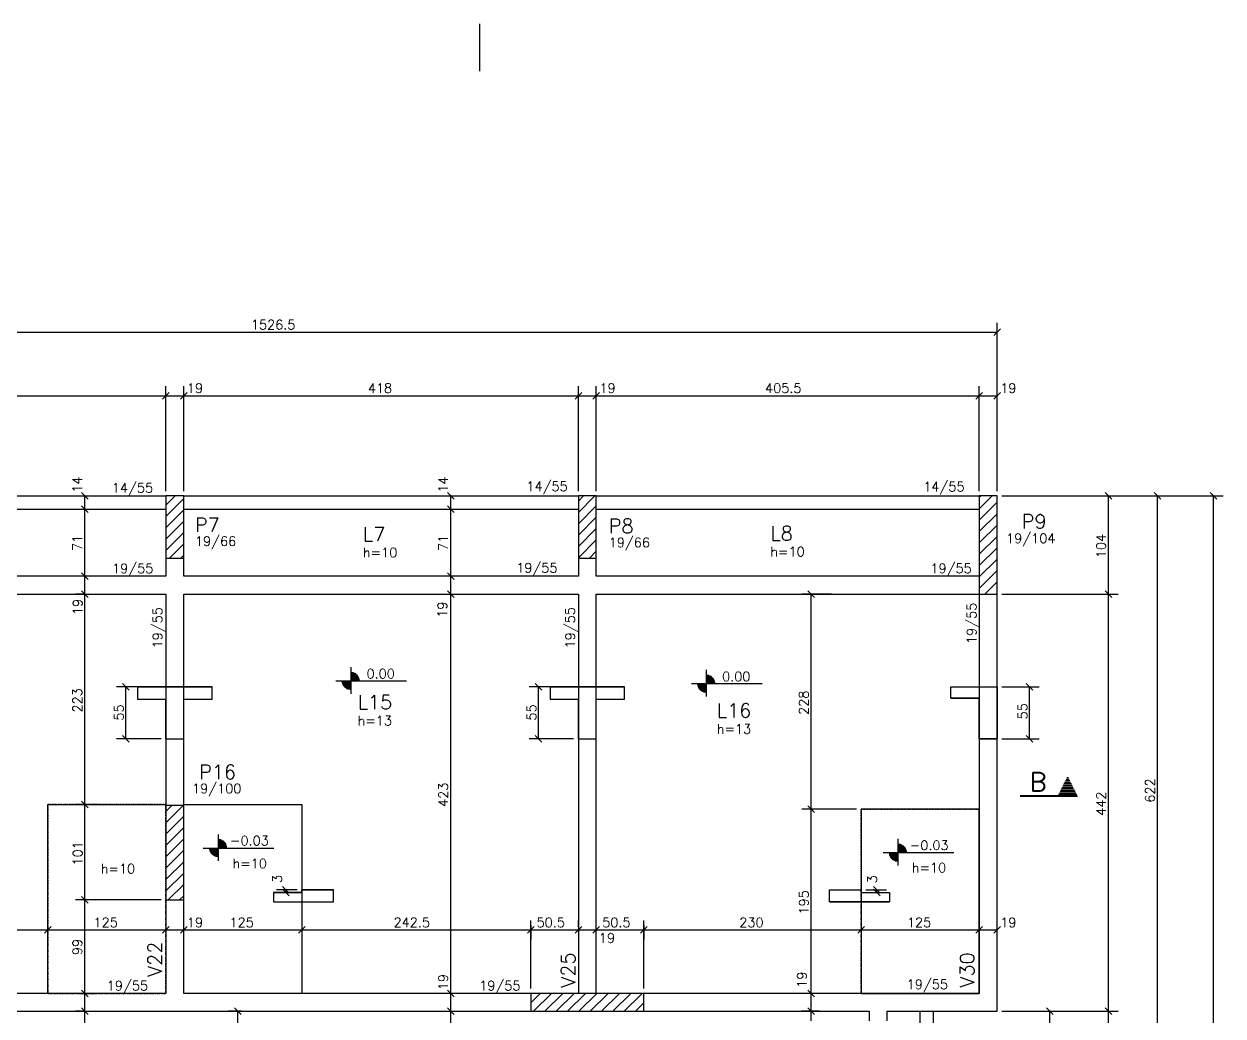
# Model space of a CAD drawing. Extents: x 1383 to 5399, y 2075 to 3983.
# Drawn here: x 4129 to 5399, y 2932 to 3983 of the extents above; entities that cross this region are included whole.
import ezdxf

# ---------------------------------------------------------------- set-up
doc = ezdxf.new("R2010")
doc.units = 0
doc.header["$MEASUREMENT"] = 0
doc.linetypes.add('ESTILO_TQS_0004', pattern=[2, 0.5, -0.4, 0.1, -0.4, 0.1, -0.5])
for name, color, linetype in [('1', 1, 'CONTINUOUS'), ('2', 2, 'CONTINUOUS'), ('3', 3, 'CONTINUOUS'), ('4', 4, 'CONTINUOUS'), ('6', 6, 'CONTINUOUS'), ('7', 7, 'CONTINUOUS'), ('8', 8, 'CONTINUOUS'), ('9', 9, 'CONTINUOUS')]:
    doc.layers.add(name, color=color, linetype=linetype)
doc.styles.get("Standard").update_dxf_attribs({"font": 'ROMANS.SHX'})

msp = doc.modelspace()

# ---------------------------------------------------------------- linework, layer by layer
at = {"layer": '1', "linetype": 'Continuous'}
for p, q in [((5238.80774, 3176.384348), (5229.234698, 3176.384348)), ((5238.009992, 3177.979845), (5230.032446, 3177.979845)), ((5237.212243, 3179.575348), (5230.830195, 3179.575348)), ((5236.414494, 3181.170845), (5231.627943, 3181.170845)), ((5235.61674, 3182.766396), (5232.425692, 3182.766396)), ((5234.818991, 3184.361899), (5233.06004, 3184.361899)), ((5244.250991, 3165.302748), (5183.594289, 3165.302748)), ((5183.594289, 3165.215797), (5244.39204, 3165.215797)), ((5243.594291, 3166.8113), (5224.448147, 3166.8113)), ((5242.796543, 3168.406797), (5225.245943, 3168.406797)), ((5241.998794, 3170.0023), (5226.043692, 3170.0023)), ((5241.200992, 3171.597797), (5226.84144, 3171.597797)), ((5240.403243, 3173.193348), (5227.639189, 3173.193348)), ((5239.605495, 3174.788845), (5228.436937, 3174.788845))]:
    msp.add_line(p, q, dxfattribs=at)
at = {"layer": '2', "linetype": 'Continuous'}
for p, q in [((5155.740966, 3653.006525), (5162.812034, 3660.077593)), ((4275.240966, 3585.746104), (4282.312034, 3592.817172)), ((4275.240966, 3585.746104), (4282.312034, 3592.817172)), ((4294.240966, 3585.746104), (4301.312034, 3592.817172)), ((4294.240966, 3585.746104), (4301.312034, 3592.817172)), ((4712.240966, 3585.746104), (4719.312034, 3592.817172)), ((4712.240966, 3585.746104), (4719.312034, 3592.817172)), ((4731.240966, 3585.746104), (4738.312034, 3592.817172)), ((4731.240966, 3585.746104), (4738.312034, 3592.817172)), ((5136.740966, 3585.746104), (5143.812034, 3592.817172)), ((5136.740966, 3585.746104), (5143.812034, 3592.817172)), ((5155.740966, 3585.746104), (5162.812034, 3592.817172)), ((4196.653279, 3479.650966), (4189.582211, 3486.722034)), ((4584.196828, 3479.650966), (4577.12576, 3486.722034)), ((5280.95719, 3479.650966), (5273.886122, 3486.722034)), ((5332.793071, 3479.650966), (5325.722003, 3486.722034)), ((5392.133999, 3479.650966), (5385.062932, 3486.722034)), ((4196.653279, 3465.650966), (4189.582211, 3472.722034)), ((4196.653279, 3465.650966), (4189.582211, 3472.722034)), ((4584.196828, 3465.650966), (4577.12576, 3472.722034)), ((4584.196828, 3465.650966), (4577.12576, 3472.722034)), ((4196.653279, 3394.650966), (4189.582211, 3401.722034)), ((4196.653279, 3394.650966), (4189.582211, 3401.722034)), ((4584.196828, 3394.650966), (4577.12576, 3401.722034)), ((4584.196828, 3394.650966), (4577.12576, 3401.722034)), ((4196.653279, 3375.650966), (4189.582211, 3382.722034)), ((4196.653279, 3375.650966), (4189.582211, 3382.722034)), ((4196.653279, 3375.650966), (4189.582211, 3382.722034)), ((4584.196828, 3375.650966), (4577.12576, 3382.722034)), ((4584.196828, 3375.650966), (4577.12576, 3382.722034)), ((4966.069431, 3375.650966), (4958.998363, 3382.722034)), ((5280.95719, 3375.650966), (5273.886122, 3382.722034)), ((5280.95719, 3375.650966), (5273.886122, 3382.722034)), ((4240.134486, 3277.414421), (4233.063419, 3284.485489)), ((4677.134486, 3277.414421), (4670.063419, 3284.485489)), ((5197.282336, 3277.414421), (5190.211268, 3284.485489)), ((4240.134486, 3222.414421), (4233.063419, 3229.485489)), ((4677.134486, 3222.414421), (4670.063419, 3229.485489)), ((5197.282336, 3222.414421), (5190.211268, 3229.485489)), ((4196.653279, 3152.650966), (4189.582211, 3159.722034)), ((4196.653279, 3152.650966), (4189.582211, 3159.722034)), ((4966.069431, 3147.650966), (4958.998363, 3154.722034)), ((4966.069431, 3147.650966), (4958.998363, 3154.722034)), ((4402.428968, 3069.537915), (4409.500036, 3062.466848)), ((4402.428968, 3066.537915), (4409.500036, 3059.466848)), ((5028.552964, 3069.537915), (5035.624032, 3062.466848)), ((5028.552964, 3066.537915), (5035.624032, 3059.466848)), ((4196.653279, 3051.650966), (4189.582211, 3058.722034)), ((4196.653279, 3051.650966), (4189.582211, 3058.722034)), ((4196.653279, 3051.650966), (4189.582211, 3058.722034)), ((4150.240966, 3019.806557), (4157.312034, 3026.877624)), ((4150.240966, 3019.806557), (4157.312034, 3026.877624)), ((4275.240966, 3019.806557), (4282.312034, 3026.877624)), ((4275.240966, 3019.806557), (4282.312034, 3026.877624)), ((4294.240966, 3019.806557), (4301.312034, 3026.877624)), ((4294.240966, 3019.806557), (4301.312034, 3026.877624)), ((4419.240966, 3019.806557), (4426.312034, 3026.877624)), ((4419.240966, 3019.806557), (4426.312034, 3026.877624)), ((4661.740966, 3019.806557), (4668.812034, 3026.877624)), ((4661.740966, 3019.806557), (4668.812034, 3026.877624)), ((4661.740966, 3019.806557), (4668.812034, 3026.877624)), ((4712.240966, 3019.806557), (4719.312034, 3026.877624)), ((4712.240966, 3019.806557), (4719.312034, 3026.877624)), ((4731.240966, 3019.806557), (4738.312034, 3026.877624)), ((4731.240966, 3019.806557), (4738.312034, 3026.877624)), ((4781.740966, 3019.806557), (4788.812034, 3026.877624)), ((4781.740966, 3019.806557), (4788.812034, 3026.877624)), ((4781.740966, 3019.806557), (4788.812034, 3026.877624)), ((5011.740966, 3019.806557), (5018.812034, 3026.877624)), ((5011.740966, 3019.806557), (5018.812034, 3026.877624)), ((5136.740966, 3019.806557), (5143.812034, 3026.877624)), ((5136.740966, 3019.806557), (5143.812034, 3026.877624)), ((5136.740966, 3019.806557), (5143.812034, 3026.877624)), ((5155.740966, 3019.806557), (5162.812034, 3026.877624)), ((4196.653279, 2952.650966), (4189.582211, 2959.722034)), ((4196.653279, 2952.650966), (4189.582211, 2959.722034)), ((4584.196828, 2952.650966), (4577.12576, 2959.722034)), ((4584.196828, 2952.650966), (4577.12576, 2959.722034)), ((4966.069431, 2952.650966), (4958.998363, 2959.722034)), ((4966.069431, 2952.650966), (4958.998363, 2959.722034)), ((4196.653279, 2933.650966), (4189.582211, 2940.722034)), ((4196.653279, 2933.650966), (4189.582211, 2940.722034)), ((4358.719242, 2933.650966), (4351.648174, 2940.722034)), ((4584.196828, 2933.650966), (4577.12576, 2940.722034)), ((4584.196828, 2933.650966), (4577.12576, 2940.722034)), ((4965.769499, 2933.650966), (4958.698431, 2940.722034)), ((4966.069431, 2933.650966), (4958.998363, 2940.722034)), ((5218.654108, 2933.650966), (5211.583041, 2940.722034)), ((5280.95719, 2933.650966), (5273.886122, 2940.722034)), ((5280.95719, 2933.650966), (5273.886122, 2940.722034))]:
    msp.add_line(p, q, dxfattribs=at)
at = {"layer": '3', "linetype": 'Continuous'}
for p, q in [((4611.019331, 3983.090475), (4611.019331, 3933.090975)), ((3860.7765, 3483.1865), (4278.7765, 3483.1865)), ((4278.7765, 3473.381876), (4288.581124, 3483.1865)), ((4278.7765, 3461.361061), (4297.7765, 3480.361061)), ((4297.7765, 3483.1865), (4715.7765, 3483.1865)), ((4715.7765, 3465.611711), (4733.351289, 3483.1865)), ((4715.7765, 3477.632526), (4721.330474, 3483.1865)), ((4734.7765, 3483.1865), (5140.2765, 3483.1865)), ((5140.2765, 3469.383176), (5154.079824, 3483.1865)), ((5140.2765, 3481.403991), (5142.059009, 3483.1865)), ((3860.7765, 3469.1865), (4278.7765, 3469.1865)), ((4278.7765, 3449.340246), (4297.7765, 3468.340246)), ((4297.7765, 3469.1865), (4715.7765, 3469.1865)), ((4715.7765, 3453.590896), (4734.7765, 3472.590896)), ((4734.7765, 3469.1865), (5140.2765, 3469.1865)), ((5140.2765, 3457.362361), (5159.2765, 3476.362361)), ((4278.7765, 3437.31943), (4297.7765, 3456.31943)), ((4715.7765, 3441.57008), (4734.7765, 3460.57008)), ((5140.2765, 3445.341545), (5159.2765, 3464.341545)), ((4278.7765, 3425.298615), (4297.7765, 3444.298615)), ((4715.7765, 3429.549265), (4734.7765, 3448.549265)), ((5140.2765, 3433.32073), (5159.2765, 3452.32073)), ((4282.6852, 3417.1865), (4297.7765, 3432.2778)), ((4715.7765, 3417.52845), (4734.7765, 3436.52845)), ((5140.2765, 3421.299915), (5159.2765, 3440.299915)), ((4294.706015, 3417.1865), (4297.7765, 3420.256985)), ((4727.455366, 3417.1865), (4734.7765, 3424.507634)), ((5140.2765, 3409.2791), (5159.2765, 3428.2791)), ((5140.2765, 3397.258284), (5159.2765, 3416.258284)), ((5140.2765, 3385.237469), (5159.2765, 3404.237469)), ((5146.246346, 3379.1865), (5159.2765, 3392.216654)), ((5158.267161, 3379.1865), (5159.2765, 3380.195839)), ((4474.626429, 3301.686055), (4474.626429, 3273.477087)), ((4474.626429, 3296.581671), (4474.626429, 3277.831671)), ((4474.626429, 3296.126161), (4477.513273, 3296.126161)), ((4474.626429, 3295.531524), (4478.937776, 3295.531524)), ((4474.626429, 3294.936887), (4479.930623, 3294.936887)), ((4474.626429, 3294.342241), (4480.707069, 3294.342241)), ((4474.626429, 3293.747649), (4481.342573, 3293.747649)), ((4474.626429, 3293.153012), (4481.87433, 3293.153012)), ((4474.626429, 3292.558367), (4482.323833, 3292.558367)), ((4474.626429, 3291.96373), (4482.70485, 3291.96373)), ((4474.626429, 3291.369093), (4483.026715, 3291.369093)), ((4474.626429, 3290.774456), (4483.296008, 3290.774456)), ((4474.626429, 3290.17982), (4483.517487, 3290.17982)), ((4474.626429, 3289.585219), (4483.694692, 3289.585219)), ((4851.213432, 3298.789232), (4851.213432, 3270.580264)), ((4851.213432, 3293.684848), (4851.213432, 3274.934848)), ((4851.213432, 3293.229338), (4854.100276, 3293.229338)), ((4851.213432, 3292.634701), (4855.524779, 3292.634701)), ((4851.213432, 3292.040064), (4856.517626, 3292.040064)), ((4851.213432, 3291.445418), (4857.294071, 3291.445418)), ((4851.213432, 3290.850826), (4857.929576, 3290.850826)), ((4851.213432, 3290.256189), (4858.461333, 3290.256189)), ((4851.213432, 3289.661544), (4858.910835, 3289.661544)), ((4458.982868, 3287.206671), (4533.754189, 3287.206671)), ((4474.626394, 3286.61207), (4465.251394, 3286.61207)), ((4465.251429, 3287.206671), (4484.001429, 3287.206671)), ((4474.626394, 3286.017433), (4465.327139, 3286.017433)), ((4474.626394, 3285.422797), (4465.422662, 3285.422797)), ((4474.626394, 3284.82816), (4465.558131, 3284.82816)), ((4474.626394, 3284.233559), (4465.735336, 3284.233559)), ((4474.626394, 3283.638886), (4465.956815, 3283.638886)), ((4474.626394, 3283.044285), (4466.226108, 3283.044285)), ((4474.626394, 3282.449648), (4466.547973, 3282.449648)), ((4474.626394, 3281.855012), (4466.92899, 3281.855012)), ((4474.626394, 3281.260375), (4467.378528, 3281.260375)), ((4474.626394, 3280.665774), (4467.91025, 3280.665774)), ((4474.626394, 3280.071092), (4468.545754, 3280.071092)), ((4474.626394, 3279.476491), (4469.3222, 3279.476491)), ((4474.626394, 3278.881855), (4470.315047, 3278.881855)), ((4474.626394, 3278.287218), (4471.739586, 3278.287218)), ((4474.626429, 3288.990582), (4483.830126, 3288.990582)), ((4474.626429, 3288.395945), (4483.925684, 3288.395945)), ((4474.626429, 3287.801308), (4484.001429, 3287.801308)), ((4835.569871, 3284.309848), (4910.341192, 3284.309848)), ((4851.213396, 3283.715247), (4841.838396, 3283.715247)), ((4841.838432, 3284.309848), (4860.588432, 3284.309848)), ((4851.213396, 3283.12061), (4841.914142, 3283.12061)), ((4851.213396, 3282.525974), (4842.009664, 3282.525974)), ((4851.213396, 3281.931337), (4842.145134, 3281.931337)), ((4851.213396, 3281.336736), (4842.322338, 3281.336736)), ((4851.213396, 3280.742063), (4842.543817, 3280.742063)), ((4851.213396, 3280.147462), (4842.813111, 3280.147462)), ((4851.213396, 3279.552825), (4843.134976, 3279.552825)), ((4851.213396, 3278.958189), (4843.515993, 3278.958189)), ((4851.213396, 3278.363552), (4843.965531, 3278.363552)), ((4851.213396, 3277.768951), (4844.497252, 3277.768951)), ((4851.213396, 3277.174269), (4845.132757, 3277.174269)), ((4851.213432, 3289.066907), (4859.291852, 3289.066907)), ((4851.213432, 3288.47227), (4859.613717, 3288.47227)), ((4851.213432, 3287.877633), (4859.883011, 3287.877633)), ((4851.213432, 3287.282996), (4860.10449, 3287.282996)), ((4851.213432, 3286.688395), (4860.281695, 3286.688395)), ((4851.213432, 3286.093759), (4860.417128, 3286.093759)), ((4851.213432, 3285.499122), (4860.512686, 3285.499122)), ((4851.213432, 3284.904485), (4860.588432, 3284.904485)), ((4851.213396, 3276.579668), (4845.909203, 3276.579668)), ((4851.213396, 3275.985031), (4846.902049, 3275.985031)), ((4851.213396, 3275.390395), (4848.326588, 3275.390395)), ((4278.7765, 3136.799048), (4297.163952, 3155.1865)), ((4278.7765, 3148.819864), (4285.143136, 3155.1865)), ((4278.7765, 3124.778233), (4297.7765, 3143.778233)), ((4278.7765, 3112.757418), (4297.7765, 3131.757418)), ((4334.192855, 3124.630274), (4334.192855, 3096.421306)), ((4278.7765, 3100.736603), (4297.7765, 3119.736603)), ((4334.192855, 3119.52589), (4334.192855, 3100.77589)), ((4334.192855, 3119.070379), (4337.079699, 3119.070379)), ((4334.192855, 3118.475743), (4338.504202, 3118.475743)), ((4334.192855, 3117.881106), (4339.497049, 3117.881106)), ((4334.192855, 3117.28646), (4340.273494, 3117.28646)), ((4334.192855, 3116.691868), (4340.908999, 3116.691868)), ((4334.192855, 3116.097231), (4341.440756, 3116.097231)), ((4334.192855, 3115.502585), (4341.890258, 3115.502585)), ((4334.192855, 3114.907949), (4342.271275, 3114.907949)), ((4334.192855, 3114.313312), (4342.59314, 3114.313312)), ((4334.192855, 3113.718675), (4342.862434, 3113.718675)), ((4334.192855, 3113.124038), (4343.083913, 3113.124038)), ((4334.192855, 3112.529437), (4343.261118, 3112.529437)), ((4334.192855, 3111.9348), (4343.396551, 3111.9348)), ((5054.223945, 3119.73033), (5054.223945, 3091.521363)), ((5054.223945, 3114.625947), (5054.223945, 3095.875947)), ((5054.223945, 3114.170436), (5057.110789, 3114.170436)), ((5054.223945, 3113.575799), (5058.535292, 3113.575799)), ((5054.223945, 3112.981162), (5059.528139, 3112.981162)), ((5054.223945, 3112.386517), (5060.304585, 3112.386517)), ((5054.223945, 3111.791925), (5060.940089, 3111.791925)), ((4278.7765, 3088.715787), (4297.7765, 3107.715787)), ((4318.549294, 3110.15089), (4393.320615, 3110.15089)), ((4334.192819, 3109.556289), (4324.817819, 3109.556289)), ((4324.817855, 3110.15089), (4343.567855, 3110.15089)), ((4334.192819, 3108.961652), (4324.893565, 3108.961652)), ((4334.192819, 3108.367015), (4324.989087, 3108.367015)), ((4334.192819, 3107.772379), (4325.124557, 3107.772379)), ((4334.192819, 3107.177778), (4325.301761, 3107.177778)), ((4334.192819, 3106.583105), (4325.52324, 3106.583105)), ((4334.192819, 3105.988504), (4325.792534, 3105.988504)), ((4334.192819, 3105.393867), (4326.114399, 3105.393867)), ((4334.192819, 3104.79923), (4326.495416, 3104.79923)), ((4334.192819, 3104.204594), (4326.944954, 3104.204594)), ((4334.192819, 3103.609993), (4327.476675, 3103.609993)), ((4334.192819, 3103.015311), (4328.11218, 3103.015311)), ((4334.192819, 3102.42071), (4328.888626, 3102.42071)), ((4334.192819, 3101.826073), (4329.881472, 3101.826073)), ((4334.192819, 3101.231436), (4331.306011, 3101.231436)), ((4334.192855, 3111.340164), (4343.492109, 3111.340164)), ((4334.192855, 3110.745527), (4343.567855, 3110.745527)), ((5038.580384, 3105.250947), (5113.351705, 3105.250947)), ((5054.22391, 3104.656346), (5044.84891, 3104.656346)), ((5044.848945, 3105.250947), (5063.598945, 3105.250947)), ((5054.22391, 3104.061709), (5044.924655, 3104.061709)), ((5054.22391, 3103.467072), (5045.020178, 3103.467072)), ((5054.22391, 3102.872435), (5045.155647, 3102.872435)), ((5054.22391, 3102.277834), (5045.332852, 3102.277834)), ((5054.22391, 3101.683162), (5045.554331, 3101.683162)), ((5054.22391, 3101.088561), (5045.823624, 3101.088561)), ((5054.22391, 3100.493924), (5046.145489, 3100.493924)), ((5054.22391, 3099.899287), (5046.526506, 3099.899287)), ((5054.22391, 3099.30465), (5046.976044, 3099.30465)), ((5054.223945, 3111.197288), (5061.471846, 3111.197288)), ((5054.223945, 3110.602642), (5061.921349, 3110.602642)), ((5054.223945, 3110.008005), (5062.302366, 3110.008005)), ((5054.223945, 3109.413368), (5062.624231, 3109.413368)), ((5054.223945, 3108.818732), (5062.893524, 3108.818732)), ((5054.223945, 3108.224095), (5063.115003, 3108.224095)), ((5054.223945, 3107.629494), (5063.292208, 3107.629494)), ((5054.223945, 3107.034857), (5063.427642, 3107.034857)), ((5054.223945, 3106.44022), (5063.5232, 3106.44022)), ((5054.223945, 3105.845583), (5063.598945, 3105.845583)), ((4278.7765, 3076.694972), (4297.7765, 3095.694972)), ((5054.22391, 3098.710049), (5047.507766, 3098.710049)), ((5054.22391, 3098.115368), (5048.14327, 3098.115368)), ((5054.22391, 3097.520767), (5048.919716, 3097.520767)), ((5054.22391, 3096.92613), (5049.912563, 3096.92613)), ((5054.22391, 3096.331493), (5051.337102, 3096.331493)), ((4278.7765, 3064.674157), (4297.7765, 3083.674157)), ((4281.309659, 3055.1865), (4297.7765, 3071.653341)), ((4293.330474, 3055.1865), (4297.7765, 3059.632526)), ((4665.2765, 2946.299915), (4675.163085, 2956.1865)), ((4668.1839, 2937.1865), (4687.1839, 2956.1865)), ((4680.204716, 2937.1865), (4699.204716, 2956.1865)), ((4692.225531, 2937.1865), (4711.225531, 2956.1865)), ((4704.246346, 2937.1865), (4723.246346, 2956.1865)), ((4716.267161, 2937.1865), (4735.267161, 2956.1865)), ((4728.287977, 2937.1865), (4747.287977, 2956.1865)), ((4740.308792, 2937.1865), (4759.308792, 2956.1865)), ((4752.329607, 2937.1865), (4771.329607, 2956.1865)), ((4764.350423, 2937.1865), (4783.350423, 2956.1865)), ((4776.371238, 2937.1865), (4785.2765, 2946.091762))]:
    msp.add_line(p, q, dxfattribs=at)
for points in [[(4278.7765, 3417.1865), (4278.7765, 3398.1865)], [(4297.7765, 3398.1865), (4297.7765, 3417.1865)], [(4715.7765, 3417.1865), (4715.7765, 3398.1865)], [(4734.7765, 3398.1865), (4734.7765, 3417.1865)], [(4278.7765, 3398.1865), (3860.7765, 3398.1865)], [(4715.7765, 3398.1865), (4297.7765, 3398.1865)], [(5140.2765, 3398.1865), (4734.7765, 3398.1865)], [(3860.7765, 3379.1865), (4278.7765, 3379.1865)], [(4278.7765, 3379.1865), (4278.7765, 3155.1865)], [(4297.7765, 3379.1865), (4715.7765, 3379.1865)], [(4297.7765, 3155.1865), (4297.7765, 3379.1865)], [(4715.7765, 3379.1865), (4715.7765, 2956.1865)], [(4734.7765, 3379.1865), (5140.2765, 3379.1865)], [(4734.7765, 2956.1865), (4734.7765, 3379.1865)], [(5140.2765, 3379.1865), (5140.2765, 2956.1865)], [(5140.2765, 3379.1865), (5140.2765, 3017.1865)], [(5159.2765, 2937.1865), (5159.2765, 3379.1865)], [(4278.7765, 3055.1865), (4278.7765, 2956.1865)], [(4297.7765, 2956.1865), (4297.7765, 3055.1865)], [(4278.7765, 2956.1865), (3860.7765, 2956.1865)], [(4665.2765, 2956.1865), (4297.7765, 2956.1865)], [(5033.2765, 2956.1865), (4785.2765, 2956.1865)], [(5140.2765, 2956.1865), (5033.2765, 2956.1865)], [(3851.2765, 2937.1865), (4288.2765, 2937.1865)], [(4288.2765, 2937.1865), (4665.2765, 2937.1865)], [(4785.2765, 2937.1865), (5023.7765, 2937.1865)], [(5023.7765, 2937.1865), (5023.7765, 2927.1865)], [(5042.7765, 2937.1865), (5159.2765, 2937.1865)], [(5042.7765, 2927.1865), (5042.7765, 2937.1865)], [(5077.7765, 2736.1865), (5077.7765, 2937.1865)], [(5091.7765, 2717.1865), (5091.7765, 2937.1865)]]:
    msp.add_lwpolyline(points, dxfattribs=at)
at = {"layer": '3', "linetype": 'ESTILO_TQS_0004'}
for points in [[(4153.7765, 2956.1865), (4278.7765, 2956.1865), (4278.7765, 3156.1865), (4153.7765, 3156.1865), (4153.7765, 2956.1865)], [(4297.7765, 3156.1865), (4422.7765, 3156.1865), (4422.7765, 2956.1865), (4297.7765, 2956.1865), (4297.7765, 3156.1865)], [(5015.2765, 3151.1865), (5140.2765, 3151.1865), (5140.2765, 2956.1865), (5015.2765, 2956.1865), (5015.2765, 3151.1865)]]:
    msp.add_lwpolyline(points, dxfattribs=at)
at = {"layer": '6', "linetype": 'Continuous'}
for p, q in [((4248.7765, 3280.949955), (4278.7765, 3280.949955)), ((4278.7765, 3280.949955), (4297.7765, 3280.949955)), ((4297.7765, 3280.949955), (4327.7765, 3280.949955)), ((4685.7765, 3280.949955), (4715.7765, 3280.949955)), ((4715.7765, 3280.949955), (4734.7765, 3280.949955)), ((4734.7765, 3280.949955), (4764.7765, 3280.949955)), ((5110.2765, 3280.949955), (5140.2765, 3280.949955)), ((5140.2765, 3280.949955), (5159.2765, 3280.949955)), ((5159.2765, 3268.949955), (5159.2765, 3280.949955)), ((4248.7765, 3267.949955), (4278.7765, 3267.949955)), ((4278.7765, 3225.949955), (4278.7765, 3267.949955)), ((4297.7765, 3225.949955), (4297.7765, 3267.949955)), ((4297.7765, 3267.949955), (4327.7765, 3267.949955)), ((4685.7765, 3267.949955), (4715.7765, 3267.949955)), ((4715.7765, 3225.949955), (4715.7765, 3267.949955)), ((4734.7765, 3225.949955), (4734.7765, 3267.949955)), ((4734.7765, 3267.949955), (4764.7765, 3267.949955)), ((5110.2765, 3268.949955), (5140.2765, 3268.949955)), ((5140.2765, 3225.949955), (5140.2765, 3268.949955)), ((5159.2765, 3225.949955), (5159.2765, 3268.949955)), ((4278.7765, 3225.949955), (4297.7765, 3225.949955)), ((4715.7765, 3225.949955), (4734.7765, 3225.949955)), ((5140.2765, 3225.949955), (5159.2765, 3225.949955)), ((4392.7765, 3063.002381), (4422.7765, 3063.002381)), ((4422.7765, 3066.002381), (4456.307957, 3066.002381)), ((4422.7765, 3063.002381), (4422.7765, 3066.002381)), ((4981.745043, 3066.002381), (5015.2765, 3066.002381)), ((5015.2765, 3063.002381), (5015.2765, 3066.002381)), ((5015.2765, 3063.002381), (5045.2765, 3063.002381)), ((4392.7765, 3053.002381), (4456.307957, 3053.002381)), ((4981.745043, 3053.002381), (5045.2765, 3053.002381))]:
    msp.add_line(p, q, dxfattribs=at)
at = {"layer": '7', "linetype": 'Continuous'}
for points in [[(4278.7765, 3417.1865), (4297.7765, 3417.1865), (4297.7765, 3483.1865), (4278.7765, 3483.1865), (4278.7765, 3417.1865)], [(4715.7765, 3417.1865), (4734.7765, 3417.1865), (4734.7765, 3483.1865), (4715.7765, 3483.1865), (4715.7765, 3417.1865)], [(5140.2765, 3379.1865), (5159.2765, 3379.1865), (5159.2765, 3483.1865), (5140.2765, 3483.1865), (5140.2765, 3379.1865)], [(4278.7765, 3055.1865), (4297.7765, 3055.1865), (4297.7765, 3155.1865), (4278.7765, 3155.1865), (4278.7765, 3055.1865)], [(4665.2765, 2937.1865), (4785.2765, 2937.1865), (4785.2765, 2956.1865), (4665.2765, 2956.1865), (4665.2765, 2937.1865)]]:
    msp.add_lwpolyline(points, dxfattribs=at)
at = {"layer": '8', "linetype": 'Continuous'}
for points in [[(4248.7765, 3280.949955), (4248.7765, 3267.949955), (4278.7765, 3267.949955), (4278.7765, 3225.949955), (4297.7765, 3225.949955), (4297.7765, 3267.949955), (4327.7765, 3267.949955), (4327.7765, 3280.949955), (4248.7765, 3280.949955)], [(4685.7765, 3280.949955), (4685.7765, 3267.949955), (4715.7765, 3267.949955), (4715.7765, 3225.949955), (4734.7765, 3225.949955), (4734.7765, 3267.949955), (4764.7765, 3267.949955), (4764.7765, 3280.949955), (4685.7765, 3280.949955)], [(5159.2765, 3280.949955), (5159.2765, 3268.949955), (5159.2765, 3225.949955), (5140.2765, 3225.949955), (5140.2765, 3268.949955), (5110.2765, 3268.949955), (5110.2765, 3280.949955), (5159.2765, 3280.949955)], [(4392.7765, 3053.002381), (4456.307957, 3053.002381), (4456.307957, 3066.002381), (4422.7765, 3066.002381), (4422.7765, 3063.002381), (4392.7765, 3063.002381), (4392.7765, 3053.002381)], [(5045.2765, 3053.002381), (4981.745043, 3053.002381), (4981.745043, 3066.002381), (5015.2765, 3066.002381), (5015.2765, 3063.002381), (5045.2765, 3063.002381), (5045.2765, 3053.002381)]]:
    msp.add_lwpolyline(points, dxfattribs=at)
at = {"layer": '9', "linetype": 'Continuous'}
for p, q in [((5159.2765, 3594.281638), (5159.2765, 3666.542059)), ((3632.7765, 3656.542059), (5159.2765, 3656.542059)), ((4278.7765, 3488.1865), (4278.7765, 3599.281638)), ((4297.7765, 3488.1865), (4297.7765, 3599.281638)), ((4715.7765, 3488.1865), (4715.7765, 3599.281638)), ((4734.7765, 3488.1865), (4734.7765, 3599.281638)), ((5140.2765, 3488.1865), (5140.2765, 3599.281638)), ((5159.2765, 3488.1865), (5159.2765, 3599.281638)), ((3860.7765, 3589.281638), (4278.7765, 3589.281638)), ((4278.7765, 3589.281638), (4297.7765, 3589.281638)), ((4297.7765, 3589.281638), (4715.7765, 3589.281638)), ((4715.7765, 3589.281638), (4734.7765, 3589.281638)), ((4734.7765, 3589.281638), (5140.2765, 3589.281638)), ((5140.2765, 3589.281638), (5159.2765, 3589.281638)), ((4193.117745, 3469.1865), (4193.117745, 3483.1865)), ((4197.929571, 3483.1865), (4203.117745, 3483.1865)), ((4580.661294, 3469.1865), (4580.661294, 3483.1865)), ((5164.2765, 3483.1865), (5287.421656, 3483.1865)), ((5169.2765, 3483.1865), (5345.964835, 3483.1865)), ((5277.421656, 3379.1865), (5277.421656, 3483.1865)), ((5292.421656, 3483.1865), (5339.257537, 3483.1865)), ((5329.257537, 2861.1865), (5329.257537, 3483.1865)), ((5340.964835, 3483.1865), (5398.598466, 3483.1865)), ((5388.598466, 2239.1865), (5388.598466, 3483.1865)), ((4193.117745, 3398.1865), (4193.117745, 3469.1865)), ((4196.16571, 3469.1865), (4203.117745, 3469.1865)), ((4580.661294, 3398.1865), (4580.661294, 3469.1865)), ((4189.889415, 3398.1865), (4183.117745, 3398.1865)), ((4193.117745, 3379.1865), (4193.117745, 3398.1865)), ((4580.661294, 3379.1865), (4580.661294, 3398.1865)), ((4193.235399, 3379.1865), (4183.117745, 3379.1865)), ((4193.117745, 3156.1865), (4193.117745, 3379.1865)), ((4580.661294, 2956.1865), (4580.661294, 3379.1865)), ((4983.913728, 3379.1865), (4952.533897, 3379.1865)), ((4962.533897, 3151.1865), (4962.533897, 3379.1865)), ((5164.2765, 3379.1865), (5287.421656, 3379.1865)), ((5277.421656, 2937.1865), (5277.421656, 3379.1865)), ((4250.267705, 3280.949955), (4226.598953, 3280.949955)), ((4236.598953, 3225.949955), (4236.598953, 3280.949955)), ((4687.267705, 3280.949955), (4663.598953, 3280.949955)), ((4673.598953, 3225.949955), (4673.598953, 3280.949955)), ((5164.2765, 3280.949955), (5203.746802, 3280.949955)), ((5193.746802, 3225.949955), (5193.746802, 3280.949955)), ((4273.7765, 3225.949955), (4226.598953, 3225.949955)), ((4710.7765, 3225.949955), (4663.598953, 3225.949955)), ((5164.2765, 3225.949955), (5203.746802, 3225.949955)), ((4207.467759, 3156.1865), (4183.117745, 3156.1865)), ((4193.117745, 3055.1865), (4193.117745, 3156.1865)), ((5010.2765, 3151.1865), (4952.533897, 3151.1865)), ((4962.533897, 2956.1865), (4962.533897, 3151.1865)), ((4417.7765, 3066.002381), (4395.964502, 3066.002381)), ((4404.797296, 3063.002381), (4395.964502, 3063.002381)), ((4405.964502, 3066.002381), (4405.964502, 3063.002381)), ((5020.2765, 3066.002381), (5042.088498, 3066.002381)), ((5032.088498, 3063.002381), (5032.088498, 3066.002381)), ((5033.255704, 3063.002381), (5042.088498, 3063.002381)), ((4273.7765, 3055.1865), (4183.117745, 3055.1865)), ((4202.890012, 3055.1865), (4183.117745, 3055.1865)), ((4193.117745, 2956.1865), (4193.117745, 3055.1865)), ((3860.7765, 3023.342091), (4153.7765, 3023.342091)), ((4153.7765, 3023.342091), (4278.7765, 3023.342091)), ((4278.7765, 3023.342091), (4297.7765, 3023.342091)), ((4297.7765, 3003.956213), (4297.7765, 3033.342091)), ((4297.7765, 3023.342091), (4422.7765, 3023.342091)), ((4422.7765, 3023.342091), (4665.2765, 3023.342091)), ((4665.2765, 2961.1865), (4665.2765, 3033.342091)), ((4665.2765, 3028.342091), (4665.2765, 3013.342091)), ((4665.2765, 3023.342091), (4715.7765, 3023.342091)), ((4715.7765, 3026.57781), (4715.7765, 3033.342091)), ((4715.7765, 3023.342091), (4734.7765, 3023.342091)), ((4734.7765, 3026.78646), (4734.7765, 3033.342091)), ((4734.7765, 3023.342091), (4785.2765, 3023.342091)), ((4785.2765, 2961.1865), (4785.2765, 3033.342091)), ((4785.2765, 3028.342091), (4785.2765, 3013.342091)), ((4785.2765, 3023.342091), (5015.2765, 3023.342091)), ((5015.2765, 3034.347586), (5015.2765, 3013.342091)), ((5015.2765, 3023.342091), (5140.2765, 3023.342091)), ((5140.2765, 3022.1865), (5140.2765, 3033.342091)), ((5140.2765, 3022.1865), (5140.2765, 3033.342091)), ((5140.2765, 3023.342091), (5159.2765, 3023.342091)), ((5159.2765, 3021.294754), (5159.2765, 3033.342091)), ((4188.458656, 2956.1865), (4203.117745, 2956.1865)), ((4193.117745, 2937.1865), (4193.117745, 2956.1865)), ((4580.661294, 2937.1865), (4580.661294, 2956.1865)), ((4970.798638, 2956.1865), (4952.533897, 2956.1865)), ((4962.533897, 2937.1865), (4962.533897, 2956.1865)), ((4191.182772, 2937.1865), (4183.117745, 2937.1865)), ((4193.117745, 2785.1865), (4193.117745, 2937.1865)), ((4358.849533, 2937.1865), (4345.183708, 2937.1865)), ((4355.183708, 2861.1865), (4355.183708, 2937.1865)), ((4580.661294, 2736.1865), (4580.661294, 2937.1865)), ((4962.533897, 2937.1865), (4952.233965, 2937.1865)), ((4970.798638, 2937.1865), (4952.533897, 2937.1865)), ((4962.233965, 2927.1865), (4962.233965, 2937.1865)), ((5164.2765, 2937.1865), (5287.421656, 2937.1865)), ((5215.118574, 2861.1865), (5215.118574, 2937.1865)), ((5218.488172, 2937.1865), (5225.118574, 2937.1865)), ((5277.421656, 2736.1865), (5277.421656, 2937.1865))]:
    msp.add_line(p, q, dxfattribs=at)
for points in [[(4153.7765, 3156.1865), (4278.7765, 3156.1865), (4278.7765, 2956.1865), (4153.7765, 2956.1865), (4153.7765, 3156.1865)], [(4422.7765, 2956.1865), (4297.7765, 2956.1865), (4297.7765, 3156.1865), (4422.7765, 3156.1865), (4422.7765, 2956.1865)], [(5015.2765, 2956.1865), (5140.2765, 2956.1865), (5140.2765, 3151.1865), (5015.2765, 3151.1865), (5015.2765, 2956.1865)]]:
    msp.add_lwpolyline(points, dxfattribs=at)

# ---------------------------------------------------------------- texts
at = {"layer": '1', "linetype": 'Continuous'}
msp.add_text('B', height=20, dxfattribs=at).set_placement((5193.594289, 3170.215797))
at = {"layer": '2', "linetype": 'Continuous'}
for s, p in [('1526.5', (4368.957628, 3659.542059)), ('19', (4301.10983, 3592.281638)), ('418', (4492.7765, 3592.281638)), ('19', (4738.10983, 3592.281638)), ('405.5', (4913.5265, 3592.281638)), ('19', (5162.60983, 3592.281638)), ('125', (4202.2765, 3026.342091)), ('19', (4301.10983, 3026.342091)), ('125', (4346.2765, 3026.342091)), ('242.5', (4520.0265, 3026.342091)), ('50.5', (4671.5265, 3026.342091)), ('50.5', (4741.0265, 3026.342091)), ('230', (4886.2765, 3026.342091)), ('125', (5063.7765, 3026.342091)), ('19', (5162.60983, 3026.342091)), ('19', (4737.483882, 3009.858802))]:
    msp.add_text(s, height=10, dxfattribs=at).set_placement(p)
for s, p in [('14', (4190.117745, 3486.51983)), ('14', (4577.661294, 3486.51983)), ('104', (5274.421656, 3417.1865)), ('71', (4190.117745, 3424.6865)), ('71', (4577.661294, 3424.6865)), ('19', (4190.44106, 3356.910647)), ('19', (4576.743771, 3354.11447)), ('223', (4190.117745, 3253.6865)), ('228', (4959.533897, 3251.1865)), ('55', (4234.126338, 3245.114267)), ('55', (4671.126338, 3245.114267)), ('55', (5191.308461, 3246.443224)), ('423', (4577.661294, 3153.6865)), ('622', (5326.257537, 3158.1865)), ('442', (5274.421656, 3144.1865)), ('101', (4190.414122, 3091.6865)), ('3', (4401.814663, 3073.176854)), ('3', (5031.930812, 3072.674836)), ('195', (4959.533897, 3039.6865)), ('99', (4190.117745, 2996.6865)), ('19', (4577.661294, 2959.51983)), ('19', (4957.541865, 2962.06036))]:
    msp.add_text(s, height=10, rotation=90, dxfattribs=at).set_placement(p)
at = {"layer": '3', "linetype": 'Continuous'}
for s, p in [('14/55', (4221.669489, 3486.680952)), ('14/55', (4660.758082, 3488.316432)), ('14/55', (5081.119072, 3487.902283)), ('19/66', (4309.653552, 3430.106098)), ('19/104', (5168.855529, 3433.215205)), ('19/66', (4747.916449, 3428.8432)), ('h=10', (4919.133577, 3419.079706)), ('h=10', (4487.567579, 3418.157556)), ('19/55', (4221.863764, 3401.362618)), ('19/55', (4649.968597, 3401.9365)), ('19/55', (5088.701813, 3401.389069)), ('0.00', (4491.41839, 3289.824166)), ('0.00', (4868.005393, 3286.927343)), ('h=13', (4481.982522, 3240.080207)), ('h=13', (4862.379112, 3231.269772)), ('19/100', (4306.57431, 3168.289382)), ('-0.03', (4346.746431, 3112.961039)), ('-0.03', (5066.777522, 3108.061095)), ('h=10', (4209.874149, 3083.229239)), ('h=10', (4349.445699, 3088.748673)), ('h=10', (5068.974771, 3084.350748)), ('19/55', (5063.594113, 2960.747075)), ('19/55', (4216.28609, 2959.347923)), ('19/55', (4610.783875, 2959.362212))]:
    msp.add_text(s, height=10, dxfattribs=at).set_placement(p)
for p in [(5137.346615, 3326.26465), (4275.0265, 3321.583055), (4712.0265, 3321.583055)]:
    msp.add_text('19/55', height=10, rotation=90, dxfattribs=at).set_placement(p)
at = {"layer": '4', "linetype": 'Continuous'}
for s, p in [('P7', (4309.653552, 3445.106098)), ('P8', (4747.916449, 3443.8432)), ('P9', (5185.318507, 3448.648442)), ('L7', (4487.567579, 3435.157556)), ('L8', (4919.133577, 3436.079706)), ('L15', (4481.982522, 3257.080207)), ('L16', (4862.379112, 3248.269772)), ('P16', (4314.000797, 3183.181205))]:
    msp.add_text(s, height=15, dxfattribs=at).set_placement(p)
for s, p in [('V22', (4274.704965, 2973.758782)), ('V25', (4712.568638, 2962.250697)), ('V30', (5135.035345, 2962.379678))]:
    msp.add_text(s, height=15, rotation=90, dxfattribs=at).set_placement(p)

doc.saveas('drawing.dxf')
